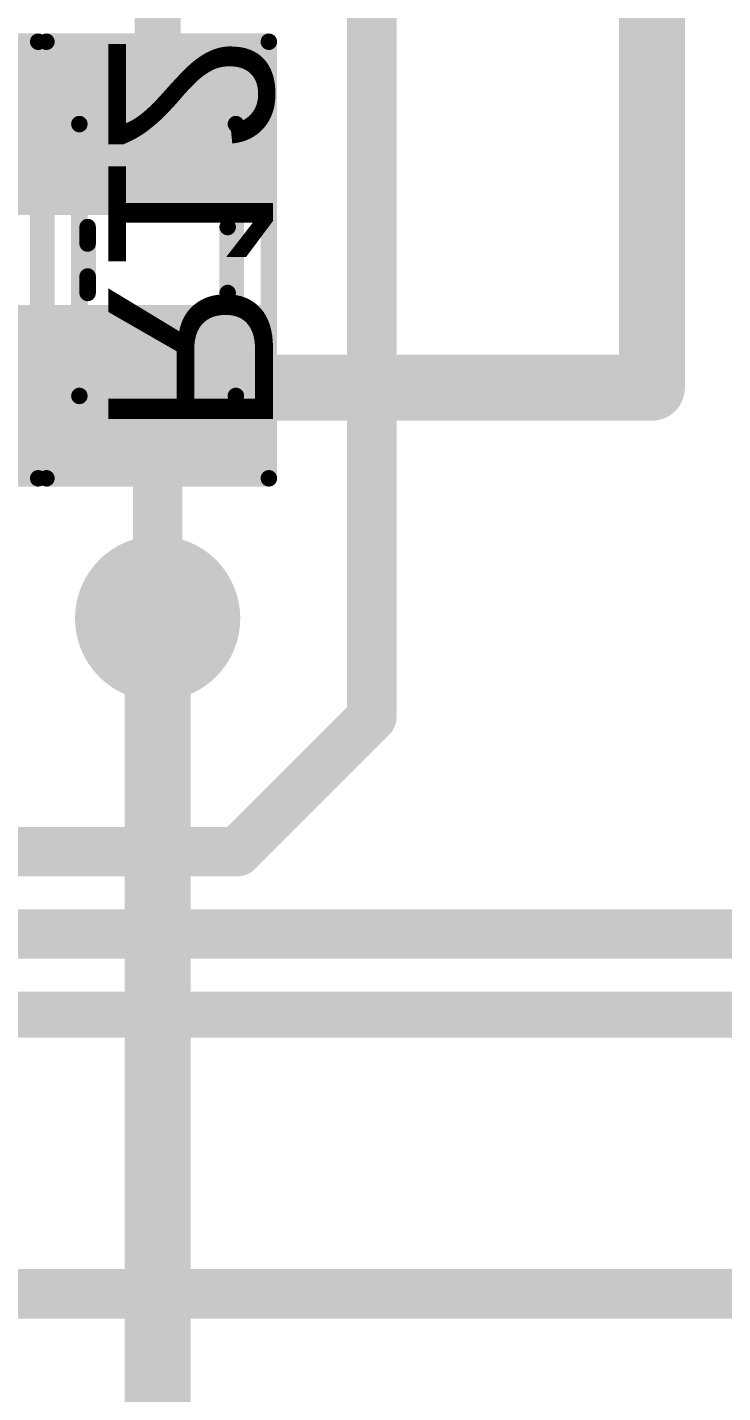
# Model space of a CAD drawing. Header units: millimetres. Extents: x 29 to 180, y 30 to 200.
# Drawn here: x 103.71 to 107.93, y 120 to 128.29 of the extents above; entities that cross this region are included whole.
import ezdxf

# ---------------------------------------------------------------- set-up
doc = ezdxf.new("R2010")
doc.units = ezdxf.units.MM
for name, color, linetype in [('BottomLayer', 5, 'Continuous'), ('BottomOverlay', 54, 'Continuous'), ('BottomPaste', 16, 'Continuous'), ('BottomSolder', 6, 'Continuous'), ('Mechanical13', 56, 'Continuous'), ('Mechanical15', 56, 'Continuous'), ('MultiLayer', 9, 'Continuous'), ('TopLayer', 1, 'Continuous'), ('TopOverlay', 2, 'Continuous'), ('TopPaste', 8, 'Continuous'), ('TopSolder', 216, 'Continuous'), ('ViaHoleLayer', 16, 'Continuous')]:
    doc.layers.add(name, color=color, linetype=linetype)

# ---------------------------------------------------------------- blocks, each defined once
blk = doc.blocks.new('SMD_R_0603_198')
at = {"layer": 'Mechanical13', "const_width": 0.0999998}
for points in [[(-0.8249996199999999, 0.47500032), (-0.8249996199999999, -0.47500032)], [(-0.8249996199999999, 0.47500032), (0.8249996199999999, 0.47500032)], [(0.8249996199999999, 0.47500032), (0.8249996199999999, -0.47500032)], [(-0.8249996199999999, -0.47500032), (0.8249996199999999, -0.47500032)]]:
    blk.add_lwpolyline(points, dxfattribs=at)
at = {"layer": 'Mechanical13', "const_width": 0.0499999}
for points in [[(-0.8499983, 0.47500032, 1), (-0.80000094, 0.47500032, 1)], [(-0.8499983, 0.47500032, 1), (-0.80000094, 0.47500032, 1)], [(0.80000094, 0.47500032, 1), (0.8499983, 0.47500032, 1)], [(0.80000094, 0.47500032, 1), (0.8499983, 0.47500032, 1)], [(-0.8499983, -0.47500032, 1), (-0.80000094, -0.47500032, 1)], [(-0.8499983, -0.47500032, 1), (-0.80000094, -0.47500032, 1)], [(0.80000094, -0.47500032, 1), (0.8499983, -0.47500032, 1)], [(0.80000094, -0.47500032, 1), (0.8499983, -0.47500032, 1)]]:
    blk.add_lwpolyline(points, format="xyb", close=True, dxfattribs=at)
at = {"layer": 'Mechanical15', "const_width": 0.0499999}
for points in [[(-1.32500116, 0.67499992), (-1.32500116, -0.67499992)], [(-1.32500116, 0.67499992), (1.32500116, 0.67499992)], [(1.32500116, 0.67499992), (1.32500116, -0.67499992)], [(-1.32500116, -0.67499992), (1.32500116, -0.67499992)]]:
    blk.add_lwpolyline(points, dxfattribs=at)
at = {"layer": 'Mechanical15', "const_width": 0.02499868}
for points in [[(-1.3375005, 0.67499992, 1), (-1.31250182, 0.67499992, 1)], [(-1.3375005, 0.67499992, 1), (-1.31250182, 0.67499992, 1)], [(1.31250182, 0.67499992, 1), (1.3375005, 0.67499992, 1)], [(1.31250182, 0.67499992, 1), (1.3375005, 0.67499992, 1)], [(-1.3375005, -0.67499992, 1), (-1.31250182, -0.67499992, 1)], [(-1.3375005, -0.67499992, 1), (-1.31250182, -0.67499992, 1)], [(1.31250182, -0.67499992, 1), (1.3375005, -0.67499992, 1)], [(1.31250182, -0.67499992, 1), (1.3375005, -0.67499992, 1)]]:
    blk.add_lwpolyline(points, format="xyb", close=True, dxfattribs=at)
at = {"layer": 'TopLayer'}
for points in [[(-0.37500052, -0.52500022), (-0.37500052, 0.52500022), (-1.17499892, -0.52500022), (-1.17499892, 0.52500022)], [(1.17499892, -0.52500022), (1.17499892, 0.52500022), (0.37500052, -0.52500022), (0.37500052, 0.52500022)]]:
    blk.add_solid(points, dxfattribs=at)
at = {"layer": 'TopOverlay', "const_width": 0.0999998}
for points in [[(-1.32500116, 0.67499992), (1.32500116, 0.67499992)], [(-1.32500116, 0.67499992), (-1.32500116, -0.67499992)], [(1.32500116, 0.67499992), (1.32500116, -0.67499992)], [(-0.1999996, 0.42500042), (-0.0999998, 0.42500042)], [(-0.0999998, 0.42500042), (0.0999998, 0.42500042)], [(0.0999998, 0.42500042), (0.1999996, 0.42500042)], [(-0.1999996, -0.42500042), (0.1999996, -0.42500042)], [(-1.32500116, -0.67499992), (1.32500116, -0.67499992)]]:
    blk.add_lwpolyline(points, dxfattribs=at)
at = {"layer": 'TopOverlay', "const_width": 0.0499999}
for points in [[(-1.34999984, 0.67499992, 1), (-1.30000248, 0.67499992, 1)], [(-1.34999984, 0.67499992, 1), (-1.30000248, 0.67499992, 1)], [(1.30000248, 0.67499992, 1), (1.34999984, 0.67499992, 1)], [(1.30000248, 0.67499992, 1), (1.34999984, 0.67499992, 1)], [(-0.22499828, 0.42500042, 1), (-0.17500092, 0.42500042, 1)], [(-0.12499848, 0.42500042, 1), (-0.07500111999999999, 0.42500042, 1)], [(-0.12499848, 0.42500042, 1), (-0.07500111999999999, 0.42500042, 1)], [(0.07500111999999999, 0.42500042, 1), (0.12499848, 0.42500042, 1)], [(0.07500111999999999, 0.42500042, 1), (0.12499848, 0.42500042, 1)], [(0.17500092, 0.42500042, 1), (0.22499828, 0.42500042, 1)], [(-0.22499828, -0.42500042, 1), (-0.17500092, -0.42500042, 1)], [(0.17500092, -0.42500042, 1), (0.22499828, -0.42500042, 1)], [(-1.34999984, -0.67499992, 1), (-1.30000248, -0.67499992, 1)], [(-1.34999984, -0.67499992, 1), (-1.30000248, -0.67499992, 1)], [(1.30000248, -0.67499992, 1), (1.34999984, -0.67499992, 1)], [(1.30000248, -0.67499992, 1), (1.34999984, -0.67499992, 1)]]:
    blk.add_lwpolyline(points, format="xyb", close=True, dxfattribs=at)
at = {"layer": 'TopPaste'}
for points in [[(-0.37500052, -0.52500022), (-0.37500052, 0.52500022), (-1.17499892, -0.52500022), (-1.17499892, 0.52500022)], [(1.17499892, -0.52500022), (1.17499892, 0.52500022), (0.37500052, -0.52500022), (0.37500052, 0.52500022)]]:
    blk.add_solid(points, dxfattribs=at)
at = {"layer": 'TopSolder'}
for points in [[(-0.27340052, -0.6266002199999999), (-0.27340052, 0.6266002199999999), (-1.27659892, -0.6266002199999999), (-1.27659892, 0.6266002199999999)], [(1.27659892, -0.6266002199999999), (1.27659892, 0.6266002199999999), (0.27340052, -0.6266002199999999), (0.27340052, 0.6266002199999999)]]:
    blk.add_solid(points, dxfattribs=at)
blk = doc.blocks.new('SMD_R_0603_B_431')
at = {"layer": 'BottomLayer'}
for points in [[(-1.17499892, 0.52500022), (-1.17499892, -0.52500022), (-0.37500052, 0.52500022), (-0.37500052, -0.52500022)], [(0.37500052, 0.52500022), (0.37500052, -0.52500022), (1.17499892, 0.52500022), (1.17499892, -0.52500022)]]:
    blk.add_solid(points, dxfattribs=at)
at = {"layer": 'BottomOverlay', "const_width": 0.0999998}
for points in [[(1.32500116, 0.67499992), (-1.32500116, 0.67499992)], [(-1.32500116, -0.67499992), (-1.32500116, 0.67499992)], [(1.32500116, -0.67499992), (1.32500116, 0.67499992)], [(0.1999996, 0.42500042), (-0.1999996, 0.42500042)], [(-0.0999998, -0.42500042), (-0.1999996, -0.42500042)], [(0.0999998, -0.42500042), (-0.0999998, -0.42500042)], [(0.1999996, -0.42500042), (0.0999998, -0.42500042)], [(1.32500116, -0.67499992), (-1.32500116, -0.67499992)]]:
    blk.add_lwpolyline(points, dxfattribs=at)
at = {"layer": 'BottomOverlay', "const_width": 0.0499999}
for points in [[(-1.34999984, 0.67499992, 1), (-1.30000248, 0.67499992, 1)], [(-1.34999984, 0.67499992, 1), (-1.30000248, 0.67499992, 1)], [(1.30000248, 0.67499992, 1), (1.34999984, 0.67499992, 1)], [(1.30000248, 0.67499992, 1), (1.34999984, 0.67499992, 1)], [(-0.22499828, 0.42500042, 1), (-0.17500092, 0.42500042, 1)], [(0.17500092, 0.42500042, 1), (0.22499828, 0.42500042, 1)], [(-0.22499828, -0.42500042, 1), (-0.17500092, -0.42500042, 1)], [(-0.12499848, -0.42500042, 1), (-0.07500111999999999, -0.42500042, 1)], [(-0.12499848, -0.42500042, 1), (-0.07500111999999999, -0.42500042, 1)], [(0.07500111999999999, -0.42500042, 1), (0.12499848, -0.42500042, 1)], [(0.07500111999999999, -0.42500042, 1), (0.12499848, -0.42500042, 1)], [(0.17500092, -0.42500042, 1), (0.22499828, -0.42500042, 1)], [(-1.34999984, -0.67499992, 1), (-1.30000248, -0.67499992, 1)], [(-1.34999984, -0.67499992, 1), (-1.30000248, -0.67499992, 1)], [(1.30000248, -0.67499992, 1), (1.34999984, -0.67499992, 1)], [(1.30000248, -0.67499992, 1), (1.34999984, -0.67499992, 1)]]:
    blk.add_lwpolyline(points, format="xyb", close=True, dxfattribs=at)
at = {"layer": 'BottomPaste'}
for points in [[(-1.17499892, 0.52500022), (-1.17499892, -0.52500022), (-0.37500052, 0.52500022), (-0.37500052, -0.52500022)], [(0.37500052, 0.52500022), (0.37500052, -0.52500022), (1.17499892, 0.52500022), (1.17499892, -0.52500022)]]:
    blk.add_solid(points, dxfattribs=at)
at = {"layer": 'BottomSolder'}
for points in [[(-1.27659892, 0.6266002199999999), (-1.27659892, -0.6266002199999999), (-0.27340052, 0.6266002199999999), (-0.27340052, -0.6266002199999999)], [(0.27340052, 0.6266002199999999), (0.27340052, -0.6266002199999999), (1.27659892, 0.6266002199999999), (1.27659892, -0.6266002199999999)]]:
    blk.add_solid(points, dxfattribs=at)
at = {"layer": 'Mechanical13', "const_width": 0.0999998}
for points in [[(-0.8249996199999999, -0.47500032), (-0.8249996199999999, 0.47500032)], [(0.8249996199999999, 0.47500032), (-0.8249996199999999, 0.47500032)], [(0.8249996199999999, -0.47500032), (0.8249996199999999, 0.47500032)], [(0.8249996199999999, -0.47500032), (-0.8249996199999999, -0.47500032)]]:
    blk.add_lwpolyline(points, dxfattribs=at)
at = {"layer": 'Mechanical13', "const_width": 0.0499999}
for points in [[(-0.8499983, 0.47500032, 1), (-0.80000094, 0.47500032, 1)], [(-0.8499983, 0.47500032, 1), (-0.80000094, 0.47500032, 1)], [(0.80000094, 0.47500032, 1), (0.8499983, 0.47500032, 1)], [(0.80000094, 0.47500032, 1), (0.8499983, 0.47500032, 1)], [(-0.8499983, -0.47500032, 1), (-0.80000094, -0.47500032, 1)], [(-0.8499983, -0.47500032, 1), (-0.80000094, -0.47500032, 1)], [(0.80000094, -0.47500032, 1), (0.8499983, -0.47500032, 1)], [(0.80000094, -0.47500032, 1), (0.8499983, -0.47500032, 1)]]:
    blk.add_lwpolyline(points, format="xyb", close=True, dxfattribs=at)
at = {"layer": 'Mechanical15', "const_width": 0.0499999}
for points in [[(-1.32500116, -0.67499992), (-1.32500116, 0.67499992)], [(1.32500116, 0.67499992), (-1.32500116, 0.67499992)], [(1.32500116, -0.67499992), (1.32500116, 0.67499992)], [(1.32500116, -0.67499992), (-1.32500116, -0.67499992)]]:
    blk.add_lwpolyline(points, dxfattribs=at)
at = {"layer": 'Mechanical15', "const_width": 0.02499868}
for points in [[(-1.3375005, 0.67499992, 1), (-1.31250182, 0.67499992, 1)], [(-1.3375005, 0.67499992, 1), (-1.31250182, 0.67499992, 1)], [(1.31250182, 0.67499992, 1), (1.3375005, 0.67499992, 1)], [(1.31250182, 0.67499992, 1), (1.3375005, 0.67499992, 1)], [(-1.3375005, -0.67499992, 1), (-1.31250182, -0.67499992, 1)], [(-1.3375005, -0.67499992, 1), (-1.31250182, -0.67499992, 1)], [(1.31250182, -0.67499992, 1), (1.3375005, -0.67499992, 1)], [(1.31250182, -0.67499992, 1), (1.3375005, -0.67499992, 1)]]:
    blk.add_lwpolyline(points, format="xyb", close=True, dxfattribs=at)
blk = doc.blocks.new('SMD_R_0603_603')
at = {"layer": 'Mechanical13', "const_width": 0.0999998}
for points in [[(-0.8249996199999999, 0.47500032), (-0.8249996199999999, -0.47500032)], [(-0.8249996199999999, 0.47500032), (0.8249996199999999, 0.47500032)], [(0.8249996199999999, 0.47500032), (0.8249996199999999, -0.47500032)], [(-0.8249996199999999, -0.47500032), (0.8249996199999999, -0.47500032)]]:
    blk.add_lwpolyline(points, dxfattribs=at)
at = {"layer": 'Mechanical13', "const_width": 0.0499999}
for points in [[(-0.8499983, 0.47500032, 1), (-0.80000094, 0.47500032, 1)], [(-0.8499983, 0.47500032, 1), (-0.80000094, 0.47500032, 1)], [(0.80000094, 0.47500032, 1), (0.8499983, 0.47500032, 1)], [(0.80000094, 0.47500032, 1), (0.8499983, 0.47500032, 1)], [(-0.8499983, -0.47500032, 1), (-0.80000094, -0.47500032, 1)], [(-0.8499983, -0.47500032, 1), (-0.80000094, -0.47500032, 1)], [(0.80000094, -0.47500032, 1), (0.8499983, -0.47500032, 1)], [(0.80000094, -0.47500032, 1), (0.8499983, -0.47500032, 1)]]:
    blk.add_lwpolyline(points, format="xyb", close=True, dxfattribs=at)
at = {"layer": 'Mechanical15', "const_width": 0.0499999}
for points in [[(-1.32500116, 0.67499992), (-1.32500116, -0.67499992)], [(-1.32500116, 0.67499992), (1.32500116, 0.67499992)], [(1.32500116, 0.67499992), (1.32500116, -0.67499992)], [(-1.32500116, -0.67499992), (1.32500116, -0.67499992)]]:
    blk.add_lwpolyline(points, dxfattribs=at)
at = {"layer": 'Mechanical15', "const_width": 0.02499868}
for points in [[(-1.3375005, 0.67499992, 1), (-1.31250182, 0.67499992, 1)], [(-1.3375005, 0.67499992, 1), (-1.31250182, 0.67499992, 1)], [(1.31250182, 0.67499992, 1), (1.3375005, 0.67499992, 1)], [(1.31250182, 0.67499992, 1), (1.3375005, 0.67499992, 1)], [(-1.3375005, -0.67499992, 1), (-1.31250182, -0.67499992, 1)], [(-1.3375005, -0.67499992, 1), (-1.31250182, -0.67499992, 1)], [(1.31250182, -0.67499992, 1), (1.3375005, -0.67499992, 1)], [(1.31250182, -0.67499992, 1), (1.3375005, -0.67499992, 1)]]:
    blk.add_lwpolyline(points, format="xyb", close=True, dxfattribs=at)
at = {"layer": 'TopLayer'}
for points in [[(-0.37500052, -0.52500022), (-0.37500052, 0.52500022), (-1.17499892, -0.52500022), (-1.17499892, 0.52500022)], [(1.17499892, -0.52500022), (1.17499892, 0.52500022), (0.37500052, -0.52500022), (0.37500052, 0.52500022)]]:
    blk.add_solid(points, dxfattribs=at)
at = {"layer": 'TopOverlay', "const_width": 0.0999998}
for points in [[(-1.32500116, 0.67499992), (1.32500116, 0.67499992)], [(-1.32500116, 0.67499992), (-1.32500116, -0.67499992)], [(1.32500116, 0.67499992), (1.32500116, -0.67499992)], [(-0.1999996, 0.42500042), (-0.0999998, 0.42500042)], [(-0.0999998, 0.42500042), (0.0999998, 0.42500042)], [(0.0999998, 0.42500042), (0.1999996, 0.42500042)], [(-0.1999996, -0.42500042), (0.1999996, -0.42500042)], [(-1.32500116, -0.67499992), (1.32500116, -0.67499992)]]:
    blk.add_lwpolyline(points, dxfattribs=at)
at = {"layer": 'TopOverlay', "const_width": 0.0499999}
for points in [[(-1.34999984, 0.67499992, 1), (-1.30000248, 0.67499992, 1)], [(-1.34999984, 0.67499992, 1), (-1.30000248, 0.67499992, 1)], [(1.30000248, 0.67499992, 1), (1.34999984, 0.67499992, 1)], [(1.30000248, 0.67499992, 1), (1.34999984, 0.67499992, 1)], [(-0.22499828, 0.42500042, 1), (-0.17500092, 0.42500042, 1)], [(-0.12499848, 0.42500042, 1), (-0.07500111999999999, 0.42500042, 1)], [(-0.12499848, 0.42500042, 1), (-0.07500111999999999, 0.42500042, 1)], [(0.07500111999999999, 0.42500042, 1), (0.12499848, 0.42500042, 1)], [(0.07500111999999999, 0.42500042, 1), (0.12499848, 0.42500042, 1)], [(0.17500092, 0.42500042, 1), (0.22499828, 0.42500042, 1)], [(-0.22499828, -0.42500042, 1), (-0.17500092, -0.42500042, 1)], [(0.17500092, -0.42500042, 1), (0.22499828, -0.42500042, 1)], [(-1.34999984, -0.67499992, 1), (-1.30000248, -0.67499992, 1)], [(-1.34999984, -0.67499992, 1), (-1.30000248, -0.67499992, 1)], [(1.30000248, -0.67499992, 1), (1.34999984, -0.67499992, 1)], [(1.30000248, -0.67499992, 1), (1.34999984, -0.67499992, 1)]]:
    blk.add_lwpolyline(points, format="xyb", close=True, dxfattribs=at)
at = {"layer": 'TopPaste'}
for points in [[(-0.37500052, -0.52500022), (-0.37500052, 0.52500022), (-1.17499892, -0.52500022), (-1.17499892, 0.52500022)], [(1.17499892, -0.52500022), (1.17499892, 0.52500022), (0.37500052, -0.52500022), (0.37500052, 0.52500022)]]:
    blk.add_solid(points, dxfattribs=at)
at = {"layer": 'TopSolder'}
for points in [[(-0.27340052, -0.6266002199999999), (-0.27340052, 0.6266002199999999), (-1.27659892, -0.6266002199999999), (-1.27659892, 0.6266002199999999)], [(1.27659892, -0.6266002199999999), (1.27659892, 0.6266002199999999), (0.27340052, -0.6266002199999999), (0.27340052, 0.6266002199999999)]]:
    blk.add_solid(points, dxfattribs=at)

msp = doc.modelspace()

# ---------------------------------------------------------------- linework, layer by layer
at = {"layer": 'BottomLayer', "const_width": 0.3999992}
for points in [[(107.5000009, 126.1000018), (107.5000009, 129.90000182)], [(103.09999192, 126.1000018), (107.5000009, 126.1000018)], [(104.50000182, 112.90000026), (104.50000182, 124.70000206)]]:
    msp.add_lwpolyline(points, dxfattribs=at)
at = {"layer": 'BottomLayer'}
for points, const_width in [([(107.4000011, 126.1000018, 1), (107.6000007, 126.1000018, 1)], 0.1999996), ([(107.4000011, 126.1000018, 1), (107.6000007, 126.1000018, 1)], 0.1999996), ([(104.29999968, 124.70000206, 1), (104.69999888, 124.70000206, 1)], 0.3999992), ([(104.40000202, 124.70000206, 1), (104.60000162, 124.70000206, 1)], 0.1999996)]:
    msp.add_lwpolyline(points, format="xyb", close=True, dxfattribs=dict(at, const_width=const_width))
at = {"layer": 'BottomSolder', "const_width": 0.5015992}
msp.add_lwpolyline([(104.24919968, 124.70000206, 1), (104.75079888, 124.70000206, 1)], format="xyb", close=True, dxfattribs=at)
at = {"layer": 'MultiLayer', "const_width": 0.3999992}
msp.add_lwpolyline([(104.29999968, 124.70000206, 1), (104.69999888, 124.70000206, 1)], format="xyb", close=True, dxfattribs=at)
at = {"layer": 'TopLayer'}
for points, const_width in [([(105.80000176, 124.10000072), (105.80000176, 130.89999982)], 0.2999994), ([(104.50000182, 127.65000378), (104.50000182, 129.90000182)], 0.27999944), ([(104.49999928, 127.65000124), (104.50000182, 127.65000378)], 0.27999944), ([(104.49999928, 124.70000206), (104.49999928, 126.1000018)], 0.2999994), ([(104.98400136, 123.28400032), (105.80000176, 124.10000072)], 0.2999994), ([(89.82010484, 123.28400032), (104.98400136, 123.28400032)], 0.2999994), ([(90.02720882, 122.78400132), (112.05900118, 122.78400132)], 0.2999994), ([(90.23017259999999, 122.2940023), (126.39400172, 122.2940023)], 0.27999944), ([(103.50000128, 120.6000001), (119.8000017, 120.6000001)], 0.2999994)]:
    msp.add_lwpolyline(points, dxfattribs=dict(at, const_width=const_width))
for points, const_width in [([(104.42999942, 127.65000124, 1), (104.56999914, 127.65000124, 1)], 0.13999972), ([(104.43000196, 127.65000378, 1), (104.57000168, 127.65000378, 1)], 0.13999972), ([(104.43000196, 127.65000378, 1), (104.57000168, 127.65000378, 1)], 0.13999972), ([(104.4250007, 126.1000018, 1), (104.57499786, 126.1000018, 1)], 0.1499997), ([(104.29999968, 124.70000206, 1), (104.69999888, 124.70000206, 1)], 0.3999992), ([(104.4250007, 124.70000206, 1), (104.57499786, 124.70000206, 1)], 0.1499997), ([(105.72500318, 124.10000072, 1), (105.87500034, 124.10000072, 1)], 0.1499997), ([(105.72500318, 124.10000072, 1), (105.87500034, 124.10000072, 1)], 0.1499997), ([(104.90900278, 123.28400032, 1), (105.05899994, 123.28400032, 1)], 0.1499997), ([(104.90900278, 123.28400032, 1), (105.05899994, 123.28400032, 1)], 0.1499997)]:
    msp.add_lwpolyline(points, format="xyb", close=True, dxfattribs=dict(at, const_width=const_width))
at = {"layer": 'TopSolder', "const_width": 0.5015992}
msp.add_lwpolyline([(104.24919968, 124.70000206, 1), (104.75079888, 124.70000206, 1)], format="xyb", close=True, dxfattribs=at)
at = {"layer": 'ViaHoleLayer', "const_width": 0.2499995}
msp.add_lwpolyline([(104.3750008, 124.70000206, 1), (104.62499776, 124.70000206, 1)], format="xyb", close=True, dxfattribs=at)

# ---------------------------------------------------------------- block references
for name, p, rotation in [('SMD_R_0603_B_431', (103.09999192, 126.87500152), 270), ('SMD_R_0603_198', (103.09999954, 126.87500152), 90), ('SMD_R_0603_603', (104.49999928, 126.87500152), 90)]:
    msp.add_blockref(name, p, dxfattribs=dict(rotation=rotation))

# ---------------------------------------------------------------- texts
at = {"layer": 'BottomOverlay', "text_generation_flag": 2}
msp.add_text('R12', height=1.00000054, rotation=270, dxfattribs=at).set_placement((104.19999988, 125.79999986))

doc.saveas('drawing.dxf')
